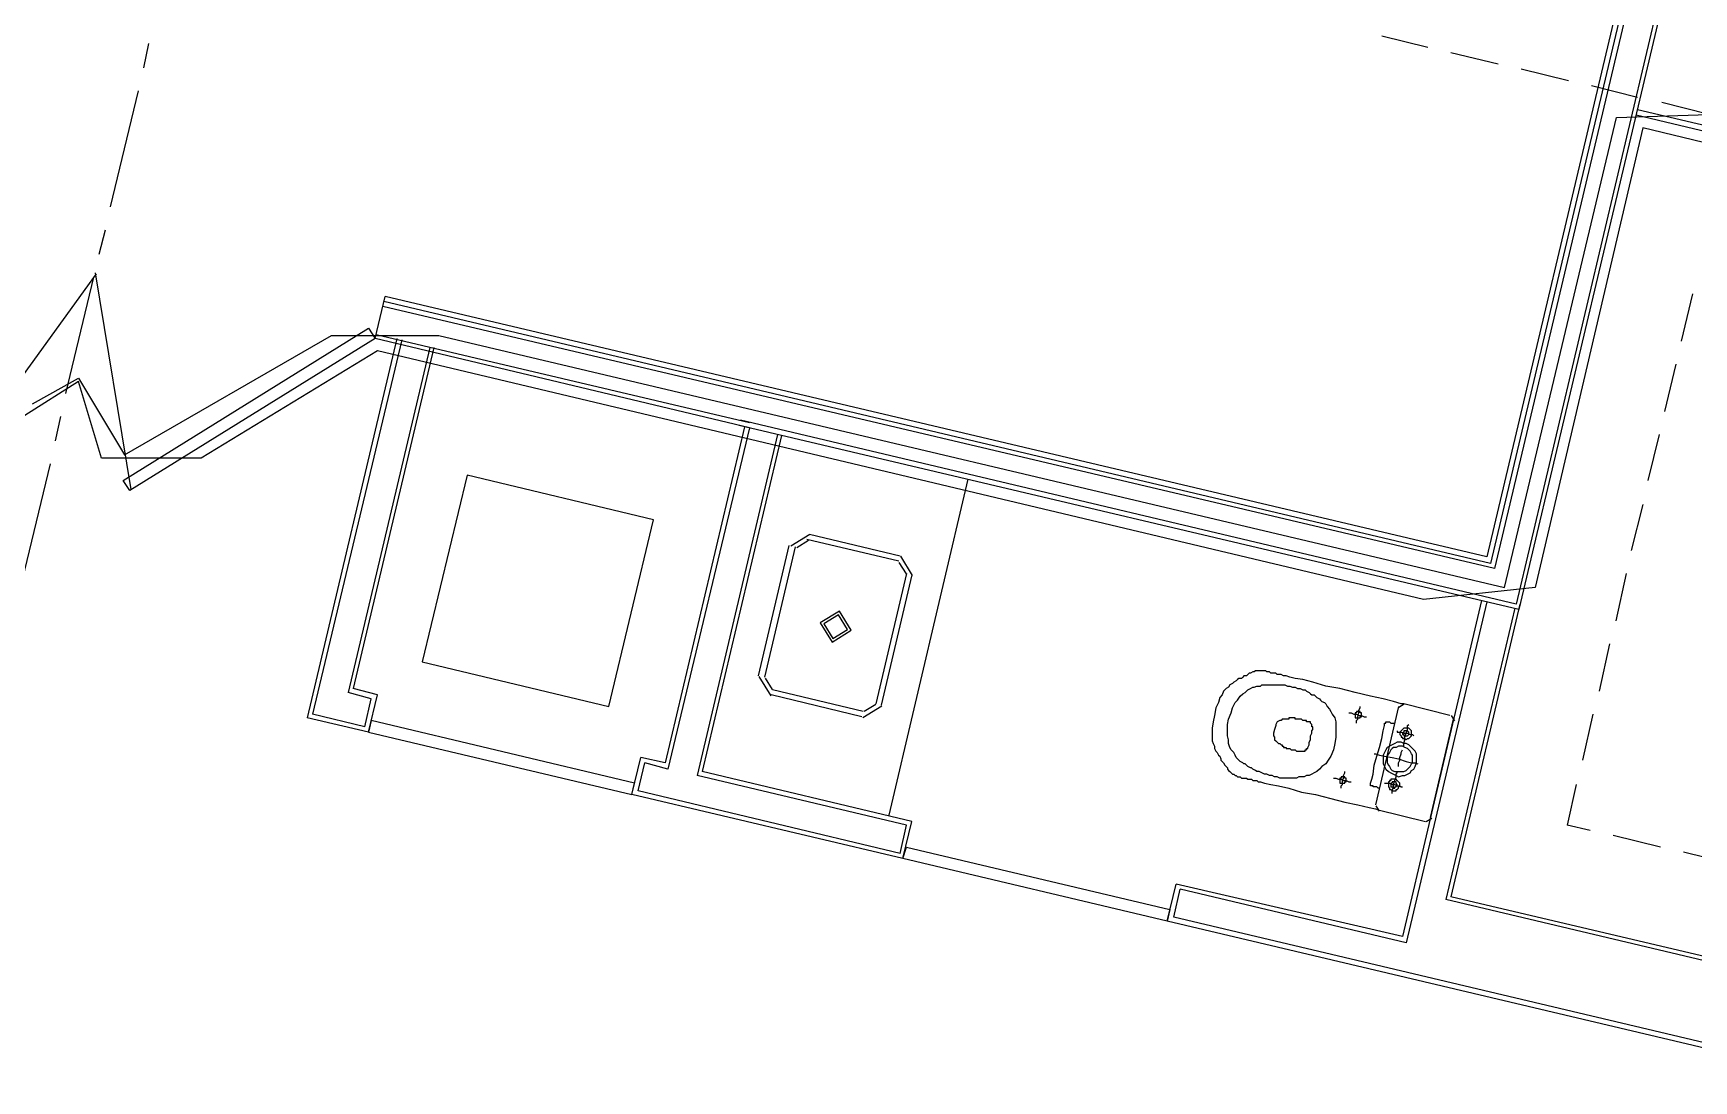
# Model space of a CAD drawing. Header units: feet. Extents: x -84 to 198, y -22 to 181.
# Drawn here: x 78.33 to 95.65, y 94.71 to 105.64 of the extents above; entities that cross this region are included whole.
import ezdxf

# ---------------------------------------------------------------- set-up
doc = ezdxf.new("R2010")
doc.units = ezdxf.units.FT
for name, color, linetype in [('A-AREA-COMUN', 252, 'CONTINUOUS'), ('A-AREA-UNIDAD', 30, 'CONTINUOUS'), ('A-LINEA', 7, 'CONTINUOUS')]:
    doc.layers.add(name, color=color, linetype=linetype)

msp = doc.modelspace()

# ---------------------------------------------------------------- linework, layer by layer
at = {"layer": 'A-AREA-COMUN'}
msp.add_lwpolyline([(78.32, 101.7778), (78.8, 102.0444), (79.28, 101.2444), (81.44, 102.4889), (82.56, 102.4889), (93.68, 99.8578), (94.848, 104.7644), (96.448, 104.8178)], dxfattribs=at)
at = {"layer": 'A-AREA-UNIDAD'}
msp.add_lwpolyline([(115.52, 105.3333), (114.72, 106.2578), (114.48, 106.9333), (114.448, 108.2133), (113.44, 108.4978), (113.44, 109.4933), (113.808, 111.0578), (112, 111.4844), (109.632, 101.6533), (108.56, 101.6533), (99.6, 103.8044), (98.272, 103.8933), (95.12, 104.6578), (94, 99.8578), (92.832, 99.7333), (81.92, 102.3289), (80.08, 101.2089), (79.04, 101.2089), (78.8, 102.0089), (78.24, 101.6533)], dxfattribs=at)
at = {"layer": 'A-LINEA'}
for p, q in [((94.96, 106.3778), (93.4933, 100.1778)), ((95.0133, 106.3644), (93.5333, 100.1111)), ((95.0667, 106.3644), (93.5733, 100.0578)), ((95.36, 106.2844), (93.8, 99.6844)), ((95.4, 106.2711), (93.8267, 99.6311)), ((79.48, 105.2844), (79.5333, 105.5378)), ((92.4, 105.6178), (92.88, 105.4978)), ((93.12, 105.4444), (93.6133, 105.3244)), ((93.8533, 105.2711), (94.3467, 105.1511)), ((79.1333, 103.8311), (79.4267, 105.0444)), ((94.5867, 105.0978), (95.0667, 104.9778)), ((99.0133, 103.9111), (95.0667, 104.8444)), ((95.32, 104.9244), (95.8, 104.8044)), ((95.0533, 104.7911), (98.9467, 103.8711)), ((79.0133, 103.3378), (79.08, 103.5911)), ((77.6416, 101.2752), (78.9859, 103.1322)), ((78.6667, 101.8844), (78.96, 103.0978)), ((78.9741, 103.1433), (79.3438, 100.8808)), ((95.64, 102.9244), (95.52, 102.4311)), ((81.8933, 102.4578), (82, 102.8978)), ((93.5733, 100.0578), (81.9733, 102.7911)), ((93.5333, 100.1111), (81.9867, 102.8444)), ((93.4933, 100.1778), (82, 102.8978)), ((82.12, 102.4578), (81.1867, 98.4978)), ((82.1733, 102.4444), (81.24, 98.5378)), ((85.8, 101.5244), (81.8933, 102.4578)), ((85.8, 101.5778), (81.9067, 102.4978)), ((82.4667, 102.3644), (81.6133, 98.7644)), ((82.5067, 102.3644), (81.6667, 98.8044)), ((95.4667, 102.1911), (95.3467, 101.6978)), ((78.56, 101.3911), (78.6133, 101.6444)), ((85.7467, 101.5378), (84.92, 98.0311)), ((93.8267, 99.6311), (85.6933, 101.5511)), ((93.8, 99.6844), (85.7067, 101.6044)), ((85.8, 101.5244), (84.9467, 97.9644)), ((86.0933, 101.4578), (85.2533, 97.8978)), ((86.1333, 101.4444), (85.3067, 97.9378)), ((95.2933, 101.4578), (95.1733, 100.9778)), ((78.2133, 99.9378), (78.5067, 101.1511)), ((88.08, 100.9911), (87.2533, 97.4844)), ((95.12, 100.7244), (95, 100.2444)), ((86.4317, 100.4133), (86.2311, 100.2895)), ((86.4164, 100.3484), (86.296, 100.2741)), ((86.4, 100.3644), (87.36, 100.1378)), ((86.4267, 100.4178), (87.3733, 100.1911)), ((85.8933, 98.9378), (86.2133, 100.2978)), ((85.96, 98.9244), (86.28, 100.2844)), ((87.5022, 99.9861), (87.3784, 100.1866)), ((87.44, 100.0044), (87.12, 98.6444)), ((87.4933, 99.9911), (87.1733, 98.6311)), ((87.4373, 100.0014), (87.363, 100.1218)), ((94.9467, 100.0044), (94.84, 99.5111)), ((93.4933, 99.7111), (92.6533, 96.1511)), ((93.7867, 99.6444), (93.0667, 96.6044)), ((93.84, 99.6844), (93.12, 96.6311)), ((94.7733, 99.2711), (94.6667, 98.7778)), ((82.3867, 99.0844), (84.3333, 98.6178)), ((81.8533, 98.6978), (81.6133, 98.7644)), ((81.92, 98.7378), (81.6667, 98.8044)), ((85.8978, 98.9295), (86.0216, 98.7289)), ((85.9627, 98.9141), (86.037, 98.7938)), ((86.9867, 98.5644), (86.04, 98.7911)), ((81.7867, 98.4044), (81.8533, 98.6978)), ((81.8267, 98.3511), (81.92, 98.7378)), ((86.9733, 98.5111), (86.0267, 98.7378)), ((86.9816, 98.5023), (87.1822, 98.6261)), ((86.997, 98.5671), (87.1173, 98.6414)), ((92.5733, 98.6178), (92.3333, 97.5911)), ((92.6307, 98.6432), (92.5746, 98.6085)), ((93.1067, 98.5244), (92.6267, 98.6444)), ((81.8267, 98.3511), (81.1867, 98.4978)), ((81.7867, 98.4044), (81.24, 98.5378)), ((92.9067, 97.4578), (93.1467, 98.4844)), ((93.1587, 98.467), (93.1241, 98.5232)), ((94.6, 98.5378), (94.4933, 98.0578)), ((84.5733, 97.6978), (84.6667, 98.0844)), ((84.92, 98.0311), (84.6667, 98.0844)), ((84.64, 97.7378), (84.7067, 98.0311)), ((84.9467, 97.9644), (84.7067, 98.0311)), ((87.44, 97.3778), (85.2533, 97.8978)), ((87.4933, 97.4178), (85.3067, 97.9378)), ((87.3733, 97.0844), (84.64, 97.7378)), ((94.4267, 97.8044), (94.3333, 97.3778)), ((87.4, 97.0311), (84.5733, 97.6978)), ((92.3346, 97.5819), (92.3693, 97.5257)), ((87.3733, 97.0844), (87.44, 97.3778)), ((87.4, 97.0311), (87.4933, 97.4178)), ((92.36, 97.5378), (92.8533, 97.4178)), ((92.8626, 97.419), (92.9187, 97.4537)), ((94.5733, 97.3244), (94.3333, 97.3778)), ((95.3067, 97.1511), (94.8133, 97.2711)), ((96.0267, 96.9778), (95.5467, 97.0978)), ((90.16, 96.3778), (90.2533, 96.7644)), ((90.2267, 96.4178), (90.2933, 96.7111)), ((92.6533, 96.1511), (90.2933, 96.7111)), ((97.0533, 95.6578), (93.0667, 96.6044)), ((97.0133, 95.7111), (93.12, 96.6311)), ((97.2, 94.7111), (90.16, 96.3778)), ((97.16, 94.7778), (90.2267, 96.4178))]:
    msp.add_line(p, q, dxfattribs=at)
for points in [[(81.8933, 102.4578), (79.3333, 100.8711), (79.2667, 100.9778), (81.8267, 102.5644), (81.8933, 102.4578)], [(84.3333, 98.6178), (84.8, 100.5644), (82.8533, 101.0311), (82.3867, 99.0844)], [(93.44, 99.7244), (92.6133, 96.2178), (90.2533, 96.7644)], [(86.6616, 99.2889), (86.8622, 99.4127), (86.7384, 99.6133), (86.5378, 99.4895), (86.6616, 99.2889)], [(86.6708, 99.3278), (86.8233, 99.4219), (86.7292, 99.5744), (86.5767, 99.4803), (86.6708, 99.3278)], [(92.6267, 98.6444), (92.6, 98.6444), (92.52, 98.6711), (92.4133, 98.6978), (92.28, 98.7244), (92.12, 98.7644), (91.96, 98.8044), (91.8133, 98.8311), (91.68, 98.8711), (91.5733, 98.8978), (91.4933, 98.9111), (91.44, 98.9244), (91.4, 98.9378), (91.3733, 98.9378), (91.3467, 98.9511), (91.3333, 98.9511), (91.32, 98.9511), (91.3067, 98.9511), (91.2933, 98.9644), (91.28, 98.9644), (91.2667, 98.9644), (91.24, 98.9644), (91.2267, 98.9778), (91.2133, 98.9778), (91.2, 98.9778), (91.1867, 98.9911), (91.1733, 98.9911), (91.16, 98.9911), (91.1467, 98.9911), (91.1333, 98.9911), (91.1067, 98.9911), (91.0933, 98.9911), (91.08, 98.9911), (91.0667, 98.9778), (91.0533, 98.9778), (91.0267, 98.9644), (91.0133, 98.9644), (91, 98.9511), (90.9867, 98.9378), (90.96, 98.9378), (90.9467, 98.9244), (90.9333, 98.9111), (90.9067, 98.9111), (90.8933, 98.8978), (90.88, 98.8844), (90.8533, 98.8711), (90.84, 98.8578), (90.8133, 98.8444), (90.8, 98.8178), (90.7733, 98.8044), (90.7467, 98.7778), (90.7333, 98.7378), (90.7067, 98.7111), (90.6933, 98.6578), (90.6667, 98.6044), (90.6533, 98.5244), (90.64, 98.4578), (90.6267, 98.3911), (90.6267, 98.3378), (90.6267, 98.2978), (90.6267, 98.2578), (90.64, 98.2311), (90.6533, 98.2044), (90.6533, 98.1778), (90.6667, 98.1511), (90.68, 98.1378), (90.6933, 98.1111), (90.7067, 98.0978), (90.72, 98.0711), (90.72, 98.0578), (90.7333, 98.0444), (90.7467, 98.0311), (90.76, 98.0044), (90.7733, 97.9911), (90.7867, 97.9778), (90.7867, 97.9644), (90.8, 97.9511), (90.8133, 97.9378), (90.8267, 97.9244), (90.84, 97.9111), (90.8533, 97.9111), (90.8667, 97.8978), (90.88, 97.8978), (90.8933, 97.8844), (90.9067, 97.8844), (90.92, 97.8844), (90.9333, 97.8711), (90.96, 97.8711), (90.9733, 97.8711), (90.9867, 97.8711), (91, 97.8578), (91.0133, 97.8578), (91.0267, 97.8578), (91.04, 97.8578), (91.0533, 97.8444), (91.0667, 97.8444), (91.08, 97.8444), (91.0933, 97.8444), (91.1067, 97.8311), (91.1333, 97.8311), (91.1733, 97.8178), (91.24, 97.8044), (91.32, 97.7911), (91.4267, 97.7644), (91.56, 97.7244), (91.7067, 97.6978), (91.8667, 97.6578), (92.0133, 97.6178), (92.1467, 97.5911), (92.2667, 97.5644), (92.3333, 97.5511), (92.36, 97.5378)], [(91.9067, 98.2311), (91.8933, 98.1644), (91.8667, 98.0978), (91.84, 98.0578), (91.8133, 98.0178), (91.7733, 97.9911), (91.7467, 97.9644), (91.72, 97.9378), (91.6933, 97.9244), (91.6667, 97.9111), (91.64, 97.8978), (91.6133, 97.8978), (91.5867, 97.8844), (91.5733, 97.8844), (91.5467, 97.8844), (91.5333, 97.8844), (91.5067, 97.8711), (91.48, 97.8711), (91.4667, 97.8711), (91.44, 97.8711), (91.4267, 97.8711), (91.4, 97.8711), (91.3733, 97.8711), (91.36, 97.8711), (91.3333, 97.8711), (91.3067, 97.8844), (91.28, 97.8844), (91.2533, 97.8978), (91.2267, 97.8978), (91.2, 97.9111), (91.1733, 97.9111), (91.1467, 97.9244), (91.12, 97.9378), (91.0933, 97.9378), (91.08, 97.9511), (91.0533, 97.9644), (91.04, 97.9778), (91.0267, 97.9778), (91, 97.9911), (90.9867, 98.0044), (90.9733, 98.0178), (90.96, 98.0178), (90.9467, 98.0311), (90.92, 98.0444), (90.9067, 98.0578), (90.8933, 98.0711), (90.88, 98.0844), (90.8667, 98.1111), (90.8533, 98.1378), (90.8267, 98.1644), (90.8133, 98.1911), (90.8, 98.2311), (90.8, 98.2711), (90.7867, 98.3111), (90.7867, 98.3644), (90.7867, 98.4311), (90.8, 98.4844), (90.8267, 98.5511), (90.84, 98.6044), (90.8667, 98.6578), (90.8933, 98.6844), (90.92, 98.7244), (90.9467, 98.7511), (90.9733, 98.7644), (91, 98.7911), (91.0267, 98.8044), (91.0533, 98.8178), (91.0667, 98.8178), (91.0933, 98.8311), (91.1067, 98.8311), (91.1333, 98.8311), (91.1467, 98.8444), (91.1733, 98.8444), (91.1867, 98.8444), (91.2, 98.8444), (91.2267, 98.8444), (91.24, 98.8444), (91.2667, 98.8444), (91.2933, 98.8444), (91.3067, 98.8444), (91.3333, 98.8444), (91.36, 98.8444), (91.3867, 98.8444), (91.4133, 98.8311), (91.44, 98.8311), (91.4667, 98.8178), (91.4933, 98.8178), (91.52, 98.8044), (91.5467, 98.8044), (91.5733, 98.7911), (91.6, 98.7911), (91.6133, 98.7778), (91.64, 98.7644), (91.6533, 98.7511), (91.6667, 98.7378), (91.6933, 98.7378), (91.7067, 98.7244), (91.72, 98.7111), (91.7467, 98.6978), (91.76, 98.6844), (91.7733, 98.6711), (91.8, 98.6578), (91.8133, 98.6444), (91.8267, 98.6178), (91.8533, 98.5911), (91.8667, 98.5644), (91.88, 98.5378), (91.9067, 98.4978), (91.92, 98.4578), (91.92, 98.4178), (91.92, 98.3644), (91.92, 98.2978), (91.9067, 98.2311)], [(92.1333, 98.4444), (92.1333, 98.4711), (92.1467, 98.4844), (92.1467, 98.5111), (92.16, 98.5511), (92.16, 98.5778), (92.1733, 98.6044), (92.1733, 98.6178)], [(81.8267, 98.3511), (84.5733, 97.6978), (84.6, 97.8178), (81.8533, 98.4711), (81.8267, 98.3511)], [(91.68, 98.3911), (91.68, 98.4044), (91.6667, 98.4044), (91.6667, 98.4178), (91.6667, 98.4311), (91.6533, 98.4444), (91.6533, 98.4578), (91.64, 98.4578), (91.6267, 98.4578), (91.6133, 98.4578), (91.6133, 98.4711), (91.6, 98.4711), (91.5867, 98.4711), (91.5733, 98.4711), (91.56, 98.4844), (91.5467, 98.4844), (91.5333, 98.4844), (91.5067, 98.4844), (91.4933, 98.4844), (91.4933, 98.4978), (91.48, 98.4978), (91.4667, 98.4978), (91.4533, 98.4978), (91.44, 98.4978), (91.4267, 98.4978), (91.4267, 98.4844), (91.4133, 98.4844), (91.4, 98.4844), (91.3867, 98.4844), (91.3733, 98.4844), (91.36, 98.4844), (91.3467, 98.4711), (91.3333, 98.4711), (91.3067, 98.4578), (91.2933, 98.4311), (91.2933, 98.4178), (91.28, 98.3778), (91.2667, 98.3378), (91.2667, 98.3111), (91.28, 98.2978), (91.28, 98.2711), (91.2933, 98.2578), (91.3067, 98.2444), (91.32, 98.2311), (91.3333, 98.2311), (91.3467, 98.2178), (91.36, 98.2178), (91.36, 98.2044), (91.3733, 98.2044), (91.3733, 98.1911), (91.3867, 98.1911), (91.4, 98.1911), (91.4, 98.1778), (91.4133, 98.1778), (91.4267, 98.1778), (91.44, 98.1778), (91.4533, 98.1644), (91.4667, 98.1644), (91.48, 98.1644), (91.4933, 98.1644), (91.5067, 98.1511), (91.52, 98.1511), (91.5333, 98.1511), (91.5467, 98.1511), (91.56, 98.1511), (91.5733, 98.1511), (91.5867, 98.1511), (91.6, 98.1511), (91.6, 98.1644), (91.6133, 98.1644), (91.6133, 98.1778), (91.6267, 98.1778), (91.6267, 98.1911), (91.64, 98.2178), (91.64, 98.2444), (91.6533, 98.2711), (91.6533, 98.3111), (91.6667, 98.3378), (91.6667, 98.3644), (91.68, 98.3778), (91.68, 98.3911)], [(92.0533, 98.5511), (92.0667, 98.5511), (92.08, 98.5511), (92.1067, 98.5378), (92.1333, 98.5378), (92.16, 98.5244), (92.1867, 98.5244), (92.2133, 98.5111), (92.2267, 98.5111), (92.24, 98.5111)], [(92.12, 98.5378), (92.12, 98.5244), (92.12, 98.5111), (92.12, 98.4978), (92.1333, 98.4978), (92.1467, 98.4978), (92.16, 98.4978), (92.1733, 98.4978), (92.1733, 98.5111), (92.1867, 98.5111), (92.1867, 98.5244), (92.1867, 98.5378), (92.1867, 98.5511), (92.1733, 98.5511), (92.1733, 98.5644), (92.16, 98.5644), (92.1467, 98.5644), (92.1333, 98.5644), (92.1333, 98.5511), (92.12, 98.5511), (92.12, 98.5378)], [(92.3733, 97.7644), (92.36, 97.7644), (92.3467, 97.7778), (92.3333, 97.7778), (92.32, 97.7778), (92.3067, 97.7778), (92.3067, 97.7911), (92.2933, 97.7911), (92.28, 97.7911), (92.28, 97.8044), (92.28, 97.8178), (92.2933, 97.8578), (92.3067, 97.9111), (92.32, 98.0044), (92.3467, 98.0978), (92.3733, 98.1911), (92.4, 98.2844), (92.4133, 98.3644), (92.4267, 98.4178), (92.4267, 98.4311), (92.4267, 98.4444), (92.44, 98.4444), (92.44, 98.4578), (92.4533, 98.4578), (92.4667, 98.4578), (92.48, 98.4578), (92.4933, 98.4444), (92.5067, 98.4444), (92.52, 98.4444), (92.5333, 98.4444)], [(92.6267, 98.2044), (92.6267, 98.2178), (92.6267, 98.2311), (92.64, 98.2711), (92.64, 98.2978), (92.6533, 98.3378), (92.6667, 98.3778), (92.6667, 98.4044), (92.6667, 98.4178), (92.68, 98.4311)], [(92.4133, 98.1111), (92.4133, 98.0711), (92.4133, 98.0444), (92.4133, 98.0178), (92.4267, 97.9911), (92.44, 97.9644), (92.4667, 97.9378), (92.4933, 97.9244), (92.52, 97.9111), (92.5467, 97.8978), (92.5733, 97.8844), (92.6133, 97.8978), (92.64, 97.8978), (92.6667, 97.9111), (92.6933, 97.9244), (92.7067, 97.9511), (92.7333, 97.9644), (92.7467, 97.9911), (92.76, 98.0311), (92.76, 98.0578), (92.76, 98.0844), (92.76, 98.1244), (92.7467, 98.1511), (92.72, 98.1778), (92.7067, 98.1911), (92.68, 98.2178), (92.6533, 98.2311), (92.6267, 98.2311), (92.6, 98.2444), (92.56, 98.2444), (92.5333, 98.2311), (92.5067, 98.2178), (92.48, 98.2044), (92.4533, 98.1911), (92.44, 98.1644), (92.4267, 98.1378), (92.4133, 98.1111)], [(92.56, 98.3644), (92.56, 98.3511), (92.5733, 98.3511), (92.6, 98.3511), (92.6267, 98.3378), (92.6667, 98.3378), (92.6933, 98.3244), (92.72, 98.3244), (92.7333, 98.3111)], [(92.5867, 98.3511), (92.5867, 98.3378), (92.5867, 98.3244), (92.6, 98.3111), (92.6, 98.2978), (92.6133, 98.2978), (92.6133, 98.2844), (92.6267, 98.2844), (92.64, 98.2844), (92.6533, 98.2711), (92.6667, 98.2844), (92.68, 98.2844), (92.6933, 98.2978), (92.7067, 98.3111), (92.7067, 98.3244), (92.7067, 98.3378), (92.7067, 98.3511), (92.7067, 98.3644), (92.6933, 98.3778), (92.68, 98.3911), (92.6667, 98.3911), (92.6533, 98.3911), (92.64, 98.3911), (92.6267, 98.3911), (92.6133, 98.3778), (92.6, 98.3644), (92.5867, 98.3511)], [(92.6133, 98.3378), (92.6133, 98.3244), (92.6267, 98.3244), (92.6267, 98.3111), (92.64, 98.3111), (92.6533, 98.3111), (92.6667, 98.3111), (92.68, 98.3244), (92.68, 98.3378), (92.68, 98.3511), (92.6667, 98.3644), (92.6533, 98.3644), (92.64, 98.3644), (92.6267, 98.3644), (92.6267, 98.3511), (92.6133, 98.3378)], [(92.32, 98.1244), (92.3333, 98.1244), (92.3733, 98.1111), (92.4267, 98.0978), (92.5067, 98.0844), (92.5733, 98.0711), (92.6533, 98.0444), (92.7067, 98.0311), (92.7467, 98.0311), (92.7733, 98.0178)], [(92.4533, 98.0978), (92.4533, 98.0711), (92.4533, 98.0444), (92.4533, 98.0311), (92.4667, 98.0044), (92.48, 97.9911), (92.4933, 97.9644), (92.5067, 97.9511), (92.5333, 97.9378), (92.56, 97.9378), (92.5733, 97.9378), (92.6, 97.9378), (92.6267, 97.9378), (92.6533, 97.9511), (92.6667, 97.9644), (92.68, 97.9778), (92.6933, 97.9911), (92.7067, 98.0178), (92.72, 98.0311), (92.72, 98.0578), (92.72, 98.0844), (92.72, 98.1111), (92.7067, 98.1244), (92.6933, 98.1511), (92.68, 98.1644), (92.6667, 98.1778), (92.64, 98.1911), (92.6133, 98.2044), (92.6, 98.2044), (92.5733, 98.2044), (92.5467, 98.1911), (92.52, 98.1911), (92.5067, 98.1778), (92.4933, 98.1644), (92.48, 98.1378), (92.4667, 98.1244), (92.4533, 98.0978)], [(92.5733, 97.9911), (92.5733, 98.0044), (92.5733, 98.0311), (92.5867, 98.0578), (92.5867, 98.0844), (92.6, 98.1244), (92.6, 98.1378), (92.6133, 98.1644)], [(91.9733, 97.7644), (91.9733, 97.7911), (91.9867, 97.8044), (91.9867, 97.8444), (92, 97.8711), (92, 97.8978), (92.0133, 97.9244), (92.0133, 97.9378)], [(92.5067, 97.7111), (92.5067, 97.7244), (92.5067, 97.7378), (92.52, 97.7778), (92.52, 97.8044), (92.5333, 97.8444), (92.5467, 97.8844), (92.5467, 97.9111), (92.56, 97.9244), (92.56, 97.9378)], [(91.8933, 97.8711), (91.9067, 97.8711), (91.92, 97.8711), (91.9467, 97.8578), (91.9733, 97.8578), (92, 97.8444), (92.0267, 97.8444), (92.0533, 97.8311), (92.0667, 97.8311), (92.08, 97.8311)], [(91.96, 97.8578), (91.96, 97.8444), (91.96, 97.8311), (91.96, 97.8178), (91.9733, 97.8178), (91.9867, 97.8178), (92, 97.8178), (92.0133, 97.8178), (92.0133, 97.8311), (92.0267, 97.8311), (92.0267, 97.8444), (92.0267, 97.8578), (92.0267, 97.8711), (92.0133, 97.8711), (92.0133, 97.8844), (92, 97.8844), (91.9867, 97.8844), (91.9733, 97.8844), (91.9733, 97.8711), (91.96, 97.8711), (91.96, 97.8578)], [(92.4267, 97.8178), (92.44, 97.8178), (92.4533, 97.8178), (92.48, 97.8178), (92.5067, 97.8044), (92.5333, 97.8044), (92.56, 97.7911), (92.5867, 97.7911), (92.6, 97.7778), (92.6133, 97.7778)], [(92.4667, 97.8178), (92.4667, 97.8044), (92.4667, 97.7911), (92.4667, 97.7778), (92.48, 97.7644), (92.48, 97.7511), (92.4933, 97.7511), (92.5067, 97.7378), (92.52, 97.7378), (92.5333, 97.7378), (92.5467, 97.7378), (92.5467, 97.7511), (92.56, 97.7511), (92.5733, 97.7644), (92.5733, 97.7778), (92.5867, 97.7911), (92.5867, 97.8044), (92.5867, 97.8178), (92.5733, 97.8311), (92.56, 97.8444), (92.5467, 97.8578), (92.5333, 97.8578), (92.52, 97.8578), (92.5067, 97.8578), (92.4933, 97.8578), (92.4933, 97.8444), (92.48, 97.8444), (92.48, 97.8311), (92.4667, 97.8311), (92.4667, 97.8178)], [(92.4933, 97.8044), (92.4933, 97.7911), (92.4933, 97.7778), (92.5067, 97.7778), (92.52, 97.7644), (92.5333, 97.7644), (92.5333, 97.7778), (92.5467, 97.7778), (92.5467, 97.7911), (92.56, 97.7911), (92.56, 97.8044), (92.5467, 97.8178), (92.5467, 97.8311), (92.5333, 97.8311), (92.52, 97.8311), (92.5067, 97.8311), (92.5067, 97.8178), (92.4933, 97.8178), (92.4933, 97.8044)], [(90.16, 96.3778), (87.4, 97.0311), (87.44, 97.1511), (90.1867, 96.4978), (90.16, 96.3778)]]:
    msp.add_lwpolyline(points, dxfattribs=at)

doc.saveas('drawing.dxf')
